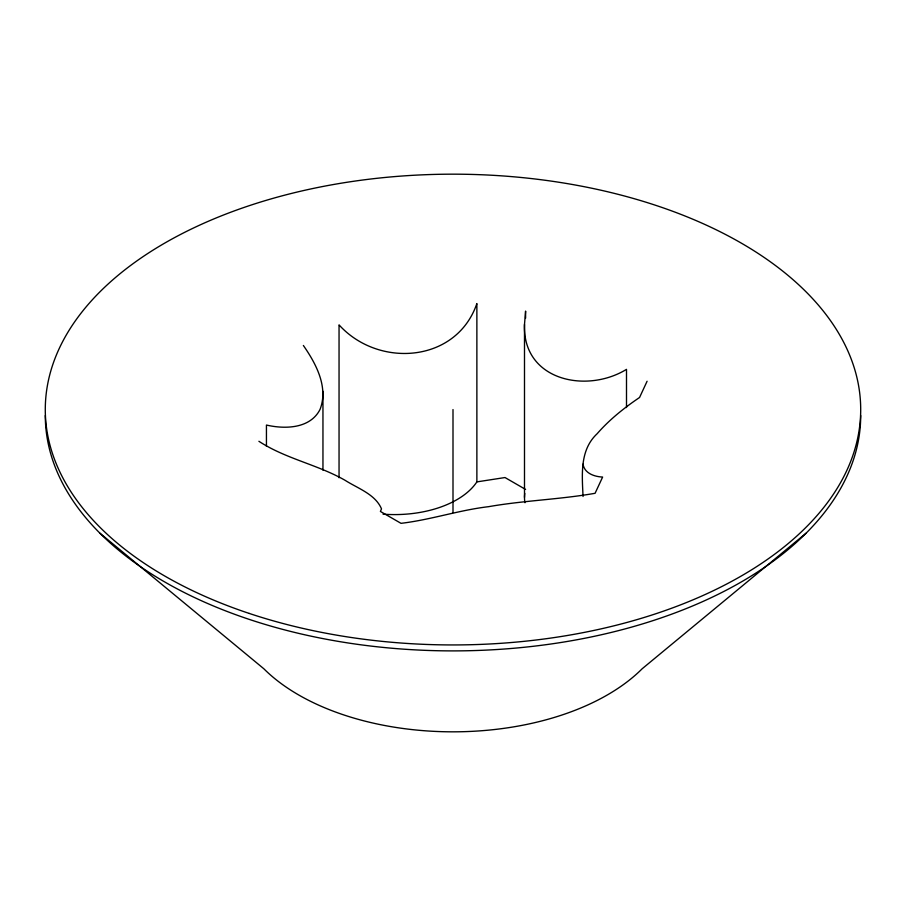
<?xml version="1.0" encoding="UTF-8"?>
<svg xmlns="http://www.w3.org/2000/svg" width="906" height="906" viewBox="0 0 906 906"><rect width="100%" height="100%" fill="white"/><g stroke="black" fill="none" stroke-linecap="round" stroke-linejoin="round"><path stroke-width="1.36" d="M303.374 345.48C315.945 363.555 328.618 387.021 320.078 409.353C310.294 428.765 284.982 429.331 266.443 425.05L266.443 446.284M583.045 496.499C582.094 474.744 579.557 450.101 597.156 433.714C609.432 419.625 624.132 407.927 639.557 397.485L647.088 381.245M524.495 497.394L524.495 324.461L525.593 311.098L525.593 318.176M806.08 533.192L642.15 668.775A218.414 126.104 0 0 1 263.85 668.775L99.92 533.192M383.034 514.155A88.12 50.872 0 0 0 476.873 481.89L505.004 477.541L525.593 489.433M258.912 441.29C285.503 458.764 317.587 464.54 345.163 480.35C357.768 488.413 375.31 494.189 381.505 508.866L380.407 511.437L400.996 523.328C430.588 519.863 458.968 510.146 488.617 506.669C523.906 500.474 559.829 499.489 595.083 493.294L602.626 477.054C594.472 476.703 584.404 473.374 583.045 464.121M524.495 324.461C522.388 380.463 586.341 393.985 626.499 369.354L626.499 407.564M476.873 481.89L476.873 303.567C456.454 363 378.346 368.38 339.048 324.88L339.048 477.745M453 409.557L453 512.581M322.955 391.29L322.955 470.123M860.7 415.503A407.7 235.379 0 0 1 453 650.893A407.7 235.379 0 0 1 45.3 415.503M524.97 502.728A88.12 50.872 0 0 1 524.778 493.408M249.15 613.407A407.7 235.379 0 0 0 860.7 409.557A407.7 235.379 0 0 0 249.15 205.707A407.7 235.379 0 0 0 249.15 613.407"/></g></svg>
